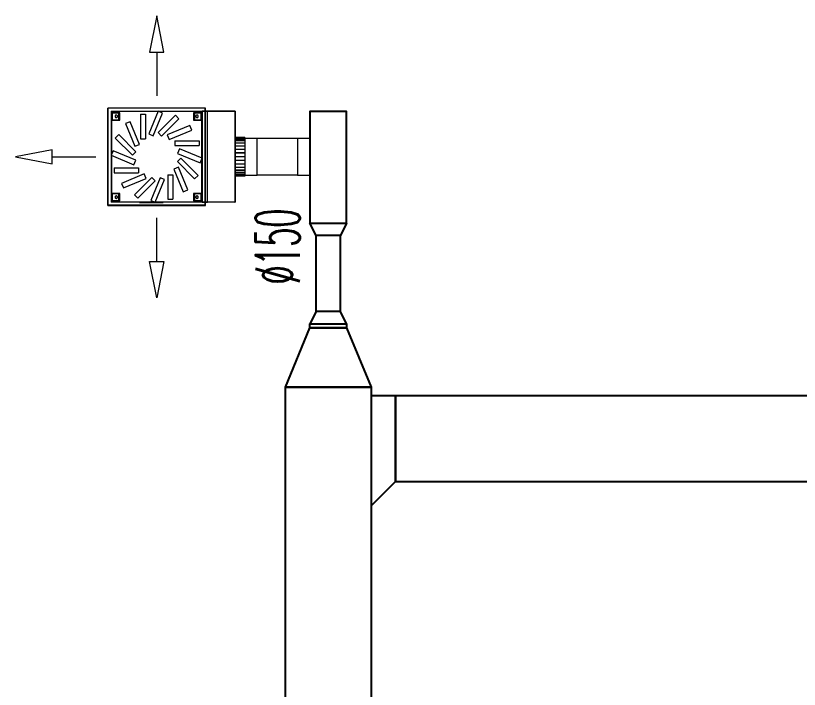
# Model space of a CAD drawing. Header units: inches. Extents: x -172 to 5713, y -54 to 3470.
# Drawn here: x 4614.4 to 4934.5, y 2472.6 to 2747.7 of the extents above; entities that cross this region are included whole.
import ezdxf
from ezdxf.enums import TextEntityAlignment as Align

# ---------------------------------------------------------------- set-up
doc = ezdxf.new("R2010")
doc.units = ezdxf.units.IN
doc.header["$MEASUREMENT"] = 0
doc.layers.add('MTY-UFLEME-KANALI', color=20, linetype='Continuous')
for name, color, linetype, lineweight in [('MTY-UFLEME-KANALI-Flex', 21, 'ZIGZAG', 0), ('STM-U-MENFEZ', 2, 'Continuous', 0), ('VDI3805_Objects', 7, 'Continuous', 0)]:
    doc.layers.add(name, color=color, linetype=linetype, lineweight=lineweight)
doc.styles.add('CAP', font='simplxtw.shx', dxfattribs={"width": 0.65})
doc.linetypes.add('ZIGZAG', pattern='A,0.0001,-0.2,[131,ltypeshp.shx,S=0.2,R=0,X=-0.2,Y=0],-0.4,[131,ltypeshp.shx,S=0.2,R=180.00002,X=0.2,Y=0],-0.2', length=0.8001)

# ---------------------------------------------------------------- blocks, each defined once
blk = doc.blocks.new('HF 400x400')
at = {"layer": 'STM-U-MENFEZ'}
for points in [[(0.199, 0.6261), (0.2279, 0.6261), (0.199, 0.7751), (0.1701, 0.6261), (0.199, 0.6261), (0.199, 0.448)], [(-0.2281, 0.199), (-0.2281, 0.1701), (-0.3771, 0.199), (-0.2281, 0.2279), (-0.2281, 0.199), (-0.05, 0.199)], [(0.199, -0.2281), (0.2279, -0.2281), (0.199, -0.3771), (0.1701, -0.2281), (0.199, -0.2281), (0.199, -0.05)]]:
    blk.add_lwpolyline(points, dxfattribs=at)
at = {"layer": 'VDI3805_Objects', "color": 7}
for p, q in [((0, 0.398), (0, 0)), ((0, 0.398), (0.398, 0.398)), ((0.1294, 0.3845), (0.1294, 0.3855)), ((0.1294, 0.3855), (0.225, 0.3855)), ((0.225, 0.3845), (0.1294, 0.3845)), ((0.1746, 0.377), (0.1931, 0.3847)), ((0.1931, 0.3847), (0.2314, 0.2923)), ((0.225, 0.3845), (0.225, 0.3855)), ((0.398, 0.398), (0.398, 0)), ((0.1084, 0.3542), (0.1225, 0.3683)), ((0.1791, 0.2835), (0.1084, 0.3542)), ((0.1225, 0.3683), (0.1932, 0.2976)), ((0.2129, 0.2847), (0.1746, 0.377)), ((0.2446, 0.3728), (0.2646, 0.3728)), ((0.2446, 0.2728), (0.2446, 0.3728)), ((0.2646, 0.2728), (0.2646, 0.3728)), ((0.0559, 0.3077), (0.0635, 0.3261)), ((0.0635, 0.3261), (0.1559, 0.2879)), ((0.2694, 0.2497), (0.3077, 0.3421)), ((0.3261, 0.3345), (0.2879, 0.2421)), ((0.3077, 0.3421), (0.3261, 0.3345)), ((0.1483, 0.2694), (0.0559, 0.3077)), ((0.1932, 0.2976), (0.1791, 0.2835)), ((0.2314, 0.2923), (0.2129, 0.2847)), ((0.2835, 0.2189), (0.3542, 0.2896)), ((0.3542, 0.2896), (0.3683, 0.2755)), ((0.0252, 0.2446), (0.0252, 0.2646)), ((0.0252, 0.2646), (0.1252, 0.2646)), ((0.1252, 0.2446), (0.1252, 0.2646)), ((0.1559, 0.2879), (0.1483, 0.2694)), ((0.2446, 0.2728), (0.2646, 0.2728)), ((0.3683, 0.2755), (0.2976, 0.2048)), ((0.0133, 0.1931), (0.1057, 0.2314)), ((0.0252, 0.2446), (0.1252, 0.2446)), ((0.1057, 0.2314), (0.1133, 0.2129)), ((0.2879, 0.2421), (0.2694, 0.2497)), ((0.021, 0.1746), (0.0133, 0.1931)), ((0.1133, 0.2129), (0.021, 0.1746)), ((0.0297, 0.1225), (0.1004, 0.1932)), ((0.1004, 0.1932), (0.1145, 0.1791)), ((0.2976, 0.2048), (0.2835, 0.2189)), ((0.2847, 0.1851), (0.377, 0.2234)), ((0.3847, 0.2049), (0.2923, 0.1666)), ((0.377, 0.2234), (0.3847, 0.2049)), ((0.1145, 0.1791), (0.0438, 0.1084)), ((0.2923, 0.1666), (0.2847, 0.1851)), ((0.0719, 0.0635), (0.1101, 0.1559)), ((0.1286, 0.1483), (0.0903, 0.0559)), ((0.1101, 0.1559), (0.1286, 0.1483)), ((0.2421, 0.1101), (0.2497, 0.1286)), ((0.2497, 0.1286), (0.3421, 0.0903)), ((0.2728, 0.1534), (0.3728, 0.1534)), ((0.2728, 0.1334), (0.2728, 0.1534)), ((0.2728, 0.1334), (0.3728, 0.1334)), ((0.3728, 0.1334), (0.3728, 0.1534)), ((0.0438, 0.1084), (0.0297, 0.1225)), ((0.1334, 0.0252), (0.1334, 0.1252)), ((0.1334, 0.1252), (0.1534, 0.1252)), ((0.1534, 0.0252), (0.1534, 0.1252)), ((0.1666, 0.1057), (0.1851, 0.1133)), ((0.2049, 0.0133), (0.1666, 0.1057)), ((0.1851, 0.1133), (0.2234, 0.021)), ((0.2048, 0.1004), (0.2189, 0.1145)), ((0.2755, 0.0297), (0.2048, 0.1004)), ((0.2189, 0.1145), (0.2896, 0.0438)), ((0.3345, 0.0719), (0.2421, 0.1101)), ((0.3421, 0.0903), (0.3345, 0.0719)), ((0.0903, 0.0559), (0.0719, 0.0635)), ((0.2896, 0.0438), (0.2755, 0.0297)), ((0.1334, 0.0252), (0.1534, 0.0252)), ((0.2234, 0.021), (0.2049, 0.0133)), ((0.398, 0), (0, 0))]:
    blk.add_line(p, q, dxfattribs=at)
at = {"layer": 'VDI3805_Objects', "color": 0}
for p, q in [((0.397, 0.397), (0.001, 0.397)), ((0.001, 0.397), (0.001, 0.001)), ((0.397, 0.397), (0.397, 0.001)), ((0.397, 0.001), (0.001, 0.001))]:
    blk.add_line(p, q, dxfattribs=at)
at = {"layer": 'VDI3805_Objects', "color": 253}
for p, q in [((0.0135, 0.0135), (0.0135, 0.3845)), ((0.3845, 0.3845), (0.0135, 0.3845)), ((0.3845, 0.0135), (0.3845, 0.3845)), ((0.3845, 0.3845), (0.4073, 0.3845)), ((0.5195, 0.3845), (0.3845, 0.3845)), ((0.4073, 0.3845), (0.4073, 0.0135)), ((0.5195, 0.3845), (0.4073, 0.3845)), ((0.5185, 0.0135), (0.5185, 0.3845)), ((0.5185, 0.3845), (0.5195, 0.3845)), ((0.5195, 0.0135), (0.5195, 0.3845)), ((0.5195, 0.0135), (0.5195, 0.3845)), ((0.0145, 0.0145), (0.0145, 0.3835)), ((0.0145, 0.3835), (0.3835, 0.3835)), ((0.045, 0.379), (0.019, 0.379)), ((0.019, 0.379), (0.019, 0.349)), ((0.019, 0.379), (0.049, 0.379)), ((0.029, 0.364), (0.0291, 0.365)), ((0.0291, 0.363), (0.029, 0.364)), ((0.0291, 0.365), (0.0294, 0.3659)), ((0.0294, 0.3621), (0.0291, 0.363)), ((0.0294, 0.3659), (0.0298, 0.3668)), ((0.0298, 0.3612), (0.0294, 0.3621)), ((0.0298, 0.3668), (0.0305, 0.3675)), ((0.0305, 0.3605), (0.0298, 0.3612)), ((0.0305, 0.3675), (0.0312, 0.3682)), ((0.0312, 0.3598), (0.0305, 0.3605)), ((0.0312, 0.3682), (0.0321, 0.3686)), ((0.0321, 0.3594), (0.0312, 0.3598)), ((0.0321, 0.3686), (0.033, 0.3689)), ((0.033, 0.3591), (0.0321, 0.3594)), ((0.033, 0.3689), (0.034, 0.369)), ((0.034, 0.359), (0.033, 0.3591)), ((0.034, 0.369), (0.035, 0.3689)), ((0.035, 0.3591), (0.034, 0.359)), ((0.035, 0.3689), (0.0359, 0.3686)), ((0.0359, 0.3594), (0.035, 0.3591)), ((0.0359, 0.3686), (0.0368, 0.3682)), ((0.0368, 0.3598), (0.0359, 0.3594)), ((0.0368, 0.3682), (0.0375, 0.3675)), ((0.0375, 0.3605), (0.0368, 0.3598)), ((0.0375, 0.3675), (0.0382, 0.3668)), ((0.0382, 0.3612), (0.0375, 0.3605)), ((0.0382, 0.3668), (0.0386, 0.3659)), ((0.0386, 0.3621), (0.0382, 0.3612)), ((0.0386, 0.3659), (0.0389, 0.365)), ((0.0389, 0.363), (0.0386, 0.3621)), ((0.0389, 0.365), (0.039, 0.364)), ((0.039, 0.364), (0.0389, 0.363)), ((0.045, 0.379), (0.045, 0.349)), ((0.049, 0.379), (0.049, 0.349)), ((0.349, 0.349), (0.349, 0.379)), ((0.349, 0.379), (0.379, 0.379)), ((0.379, 0.379), (0.353, 0.379)), ((0.353, 0.349), (0.353, 0.379)), ((0.359, 0.364), (0.3591, 0.365)), ((0.3591, 0.363), (0.359, 0.364)), ((0.3591, 0.365), (0.3594, 0.3659)), ((0.3594, 0.3621), (0.3591, 0.363)), ((0.3594, 0.3659), (0.3598, 0.3668)), ((0.3598, 0.3612), (0.3594, 0.3621)), ((0.3598, 0.3668), (0.3605, 0.3675)), ((0.3605, 0.3605), (0.3598, 0.3612)), ((0.3605, 0.3675), (0.3612, 0.3682)), ((0.3612, 0.3598), (0.3605, 0.3605)), ((0.3612, 0.3682), (0.3621, 0.3686)), ((0.3621, 0.3594), (0.3612, 0.3598)), ((0.3621, 0.3686), (0.363, 0.3689)), ((0.363, 0.3591), (0.3621, 0.3594)), ((0.363, 0.3689), (0.364, 0.369)), ((0.364, 0.359), (0.363, 0.3591)), ((0.364, 0.369), (0.365, 0.3689)), ((0.365, 0.3591), (0.364, 0.359)), ((0.365, 0.3689), (0.3659, 0.3686)), ((0.3659, 0.3594), (0.365, 0.3591)), ((0.3659, 0.3686), (0.3668, 0.3682)), ((0.3668, 0.3598), (0.3659, 0.3594)), ((0.3668, 0.3682), (0.3675, 0.3675)), ((0.3675, 0.3605), (0.3668, 0.3598)), ((0.3675, 0.3675), (0.3682, 0.3668)), ((0.3682, 0.3612), (0.3675, 0.3605)), ((0.3682, 0.3668), (0.3686, 0.3659)), ((0.3686, 0.3621), (0.3682, 0.3612)), ((0.3686, 0.3659), (0.3689, 0.365)), ((0.3689, 0.363), (0.3686, 0.3621)), ((0.3689, 0.365), (0.369, 0.364)), ((0.369, 0.364), (0.3689, 0.363)), ((0.379, 0.349), (0.379, 0.379)), ((0.3835, 0.3835), (0.3835, 0.0145)), ((0.019, 0.349), (0.045, 0.349)), ((0.049, 0.349), (0.019, 0.349)), ((0.379, 0.349), (0.349, 0.349)), ((0.353, 0.349), (0.379, 0.349)), ((0.5195, 0.2765), (0.5195, 0.278)), ((0.5595, 0.278), (0.5195, 0.278)), ((0.5595, 0.277), (0.5195, 0.277)), ((0.5195, 0.277), (0.5195, 0.2755)), ((0.5195, 0.272), (0.5195, 0.2765)), ((0.5595, 0.2765), (0.5195, 0.2765)), ((0.5595, 0.2755), (0.5195, 0.2755)), ((0.5195, 0.2755), (0.5195, 0.2711)), ((0.5195, 0.2647), (0.5195, 0.272)), ((0.5595, 0.272), (0.5195, 0.272)), ((0.5595, 0.2711), (0.5195, 0.2711)), ((0.5195, 0.2711), (0.5195, 0.2639)), ((0.5195, 0.2549), (0.5195, 0.2647)), ((0.5595, 0.2647), (0.5195, 0.2647)), ((0.5595, 0.2639), (0.5195, 0.2639)), ((0.5195, 0.2639), (0.5195, 0.2542)), ((0.5595, 0.2765), (0.5595, 0.278)), ((0.5595, 0.2755), (0.5595, 0.277)), ((0.5595, 0.272), (0.5595, 0.2765)), ((0.5595, 0.2711), (0.5595, 0.2755)), ((0.5595, 0.2647), (0.5595, 0.272)), ((0.5595, 0.2639), (0.5595, 0.2711)), ((0.5595, 0.2549), (0.5595, 0.2647)), ((0.5595, 0.2542), (0.5595, 0.2639)), ((0.5195, 0.2429), (0.5195, 0.2549)), ((0.5595, 0.2549), (0.5195, 0.2549)), ((0.5595, 0.2542), (0.5195, 0.2542)), ((0.5195, 0.2542), (0.5195, 0.2423)), ((0.5195, 0.2292), (0.5195, 0.2429)), ((0.5595, 0.2429), (0.5195, 0.2429)), ((0.5595, 0.2423), (0.5195, 0.2423)), ((0.5195, 0.2423), (0.5195, 0.2288)), ((0.5195, 0.2144), (0.5195, 0.2292)), ((0.5595, 0.2292), (0.5195, 0.2292)), ((0.5595, 0.2288), (0.5195, 0.2288)), ((0.5195, 0.2288), (0.5195, 0.2142)), ((0.5595, 0.2429), (0.5595, 0.2549)), ((0.5595, 0.2423), (0.5595, 0.2542)), ((0.5595, 0.2292), (0.5595, 0.2429)), ((0.5595, 0.2288), (0.5595, 0.2423)), ((0.5595, 0.2144), (0.5595, 0.2292)), ((0.5595, 0.2142), (0.5595, 0.2288)), ((0.5195, 0.199), (0.5195, 0.2144)), ((0.5595, 0.2144), (0.5195, 0.2144)), ((0.5595, 0.2142), (0.5195, 0.2142)), ((0.5195, 0.2142), (0.5195, 0.199)), ((0.5195, 0.1836), (0.5195, 0.199)), ((0.5595, 0.199), (0.5195, 0.199)), ((0.5195, 0.199), (0.5195, 0.1838)), ((0.5595, 0.199), (0.5595, 0.2144)), ((0.5595, 0.199), (0.5595, 0.2142)), ((0.5595, 0.1836), (0.5595, 0.199)), ((0.5595, 0.1838), (0.5595, 0.199)), ((0.5595, 0.1838), (0.5195, 0.1838)), ((0.5195, 0.1838), (0.5195, 0.1692)), ((0.5195, 0.1688), (0.5195, 0.1836)), ((0.5595, 0.1836), (0.5195, 0.1836)), ((0.5595, 0.1692), (0.5195, 0.1692)), ((0.5195, 0.1692), (0.5195, 0.1557)), ((0.5195, 0.1551), (0.5195, 0.1688)), ((0.5595, 0.1688), (0.5195, 0.1688)), ((0.5595, 0.1692), (0.5595, 0.1838)), ((0.5595, 0.1688), (0.5595, 0.1836)), ((0.5595, 0.1557), (0.5595, 0.1692)), ((0.5595, 0.1551), (0.5595, 0.1688)), ((0.5595, 0.1557), (0.5195, 0.1557)), ((0.5195, 0.1557), (0.5195, 0.1438)), ((0.5195, 0.1431), (0.5195, 0.1551)), ((0.5595, 0.1551), (0.5195, 0.1551)), ((0.5595, 0.1438), (0.5195, 0.1438)), ((0.5195, 0.1438), (0.5195, 0.1341)), ((0.5195, 0.1333), (0.5195, 0.1431)), ((0.5595, 0.1431), (0.5195, 0.1431)), ((0.5595, 0.1341), (0.5195, 0.1341)), ((0.5195, 0.1341), (0.5195, 0.1269)), ((0.5195, 0.126), (0.5195, 0.1333)), ((0.5595, 0.1333), (0.5195, 0.1333)), ((0.5595, 0.1438), (0.5595, 0.1557)), ((0.5595, 0.1431), (0.5595, 0.1551)), ((0.5595, 0.1341), (0.5595, 0.1438)), ((0.5595, 0.1333), (0.5595, 0.1431)), ((0.5595, 0.1269), (0.5595, 0.1341)), ((0.5595, 0.126), (0.5595, 0.1333)), ((0.5595, 0.1269), (0.5195, 0.1269)), ((0.5195, 0.1269), (0.5195, 0.1225)), ((0.5195, 0.1215), (0.5195, 0.126)), ((0.5595, 0.126), (0.5195, 0.126)), ((0.5595, 0.1225), (0.5195, 0.1225)), ((0.5195, 0.1225), (0.5195, 0.121)), ((0.5195, 0.1215), (0.5195, 0.12)), ((0.5595, 0.1215), (0.5195, 0.1215)), ((0.5595, 0.121), (0.5195, 0.121)), ((0.5595, 0.12), (0.5195, 0.12)), ((0.5595, 0.1225), (0.5595, 0.1269)), ((0.5595, 0.1215), (0.5595, 0.126)), ((0.5595, 0.121), (0.5595, 0.1225)), ((0.5595, 0.12), (0.5595, 0.1215)), ((0.045, 0.049), (0.019, 0.049)), ((0.019, 0.049), (0.019, 0.019)), ((0.019, 0.049), (0.049, 0.049)), ((0.029, 0.034), (0.0291, 0.035)), ((0.0291, 0.033), (0.029, 0.034)), ((0.0291, 0.035), (0.0294, 0.0359)), ((0.0294, 0.0321), (0.0291, 0.033)), ((0.0294, 0.0359), (0.0298, 0.0368)), ((0.0298, 0.0312), (0.0294, 0.0321)), ((0.0298, 0.0368), (0.0305, 0.0375)), ((0.0305, 0.0375), (0.0312, 0.0382)), ((0.0312, 0.0382), (0.0321, 0.0386)), ((0.0321, 0.0386), (0.033, 0.0389)), ((0.033, 0.0389), (0.034, 0.039)), ((0.034, 0.039), (0.035, 0.0389)), ((0.035, 0.0389), (0.0359, 0.0386)), ((0.0359, 0.0386), (0.0368, 0.0382)), ((0.0368, 0.0382), (0.0375, 0.0375)), ((0.0375, 0.0375), (0.0382, 0.0368)), ((0.0382, 0.0368), (0.0386, 0.0359)), ((0.0386, 0.0321), (0.0382, 0.0312)), ((0.0386, 0.0359), (0.0389, 0.035)), ((0.0389, 0.033), (0.0386, 0.0321)), ((0.0389, 0.035), (0.039, 0.034)), ((0.039, 0.034), (0.0389, 0.033)), ((0.045, 0.049), (0.045, 0.019)), ((0.049, 0.049), (0.049, 0.019)), ((0.349, 0.019), (0.349, 0.049)), ((0.349, 0.049), (0.379, 0.049)), ((0.379, 0.049), (0.353, 0.049)), ((0.353, 0.019), (0.353, 0.049)), ((0.359, 0.034), (0.3591, 0.035)), ((0.3591, 0.033), (0.359, 0.034)), ((0.3591, 0.035), (0.3594, 0.0359)), ((0.3594, 0.0321), (0.3591, 0.033)), ((0.3594, 0.0359), (0.3598, 0.0368)), ((0.3598, 0.0312), (0.3594, 0.0321)), ((0.3598, 0.0368), (0.3605, 0.0375)), ((0.3605, 0.0375), (0.3612, 0.0382)), ((0.3612, 0.0382), (0.3621, 0.0386)), ((0.3621, 0.0386), (0.363, 0.0389)), ((0.363, 0.0389), (0.364, 0.039)), ((0.364, 0.039), (0.365, 0.0389)), ((0.365, 0.0389), (0.3659, 0.0386)), ((0.3659, 0.0386), (0.3668, 0.0382)), ((0.3668, 0.0382), (0.3675, 0.0375)), ((0.3675, 0.0375), (0.3682, 0.0368)), ((0.3682, 0.0368), (0.3686, 0.0359)), ((0.3686, 0.0321), (0.3682, 0.0312)), ((0.3686, 0.0359), (0.3689, 0.035)), ((0.3689, 0.033), (0.3686, 0.0321)), ((0.3689, 0.035), (0.369, 0.034)), ((0.369, 0.034), (0.3689, 0.033)), ((0.379, 0.019), (0.379, 0.049)), ((0.0135, 0.0135), (0.3845, 0.0135)), ((0.3835, 0.0145), (0.0145, 0.0145)), ((0.019, 0.019), (0.045, 0.019)), ((0.049, 0.019), (0.019, 0.019)), ((0.0305, 0.0305), (0.0298, 0.0312)), ((0.0312, 0.0298), (0.0305, 0.0305)), ((0.0321, 0.0294), (0.0312, 0.0298)), ((0.033, 0.0291), (0.0321, 0.0294)), ((0.034, 0.029), (0.033, 0.0291)), ((0.035, 0.0291), (0.034, 0.029)), ((0.0359, 0.0294), (0.035, 0.0291)), ((0.0368, 0.0298), (0.0359, 0.0294)), ((0.0375, 0.0305), (0.0368, 0.0298)), ((0.0382, 0.0312), (0.0375, 0.0305)), ((0.379, 0.019), (0.349, 0.019)), ((0.353, 0.019), (0.379, 0.019)), ((0.3605, 0.0305), (0.3598, 0.0312)), ((0.3612, 0.0298), (0.3605, 0.0305)), ((0.3621, 0.0294), (0.3612, 0.0298)), ((0.363, 0.0291), (0.3621, 0.0294)), ((0.364, 0.029), (0.363, 0.0291)), ((0.365, 0.0291), (0.364, 0.029)), ((0.3659, 0.0294), (0.365, 0.0291)), ((0.3668, 0.0298), (0.3659, 0.0294)), ((0.3675, 0.0305), (0.3668, 0.0298)), ((0.3682, 0.0312), (0.3675, 0.0305)), ((0.3845, 0.0135), (0.4073, 0.0135)), ((0.5195, 0.0135), (0.3845, 0.0135)), ((0.4073, 0.0135), (0.5195, 0.0135)), ((0.5195, 0.0135), (0.5185, 0.0135))]:
    blk.add_line(p, q, dxfattribs=at)
at = {"layer": 'VDI3805_Objects', "color": 38}
for p, q in [((0.1318, 0.3858), (0.1302, 0.3858)), ((0.1302, 0.3858), (0.1302, 0.3846)), ((0.1302, 0.3858), (0.1324, 0.3858)), ((0.1302, 0.3846), (0.1318, 0.3846)), ((0.1324, 0.3846), (0.1302, 0.3846)), ((0.1337, 0.3858), (0.1318, 0.3858)), ((0.1318, 0.3858), (0.1318, 0.3846)), ((0.1318, 0.3846), (0.1337, 0.3846)), ((0.1324, 0.3858), (0.1324, 0.3846)), ((0.134, 0.3858), (0.1337, 0.3858)), ((0.1337, 0.3858), (0.1337, 0.3846)), ((0.1337, 0.3846), (0.134, 0.3846)), ((0.134, 0.3858), (0.1352, 0.3858)), ((0.134, 0.3858), (0.134, 0.3846)), ((0.1352, 0.3846), (0.134, 0.3846)), ((0.1352, 0.3858), (0.1352, 0.3846)), ((0.1381, 0.3858), (0.1369, 0.3858)), ((0.1369, 0.3846), (0.1369, 0.3858)), ((0.1381, 0.3846), (0.1369, 0.3846)), ((0.1381, 0.3846), (0.1381, 0.3858)), ((0.1407, 0.3858), (0.1396, 0.3858)), ((0.1396, 0.3858), (0.1396, 0.3846)), ((0.1396, 0.3858), (0.1407, 0.3858)), ((0.1396, 0.3846), (0.1407, 0.3846)), ((0.1407, 0.3846), (0.1396, 0.3846)), ((0.1437, 0.3858), (0.1407, 0.3858)), ((0.1407, 0.3858), (0.1407, 0.3846)), ((0.1407, 0.3858), (0.1407, 0.3846)), ((0.1407, 0.3858), (0.1437, 0.3858)), ((0.1407, 0.3846), (0.1437, 0.3846)), ((0.1437, 0.3846), (0.1407, 0.3846)), ((0.1449, 0.3858), (0.1437, 0.3858)), ((0.1437, 0.3858), (0.1437, 0.3846)), ((0.1437, 0.3858), (0.1437, 0.3846)), ((0.1437, 0.3858), (0.1449, 0.3858)), ((0.1437, 0.3846), (0.1449, 0.3846)), ((0.1449, 0.3846), (0.1437, 0.3846)), ((0.1449, 0.3858), (0.1449, 0.3846)), ((0.1477, 0.3858), (0.1465, 0.3858)), ((0.1465, 0.3858), (0.1465, 0.3846)), ((0.1465, 0.3846), (0.1477, 0.3846)), ((0.1504, 0.3858), (0.1477, 0.3858)), ((0.1477, 0.3858), (0.1477, 0.3846)), ((0.1477, 0.3846), (0.1504, 0.3846)), ((0.1504, 0.3858), (0.1515, 0.3858)), ((0.1504, 0.3858), (0.1504, 0.3846)), ((0.1515, 0.3846), (0.1504, 0.3846)), ((0.1515, 0.3858), (0.1515, 0.3846)), ((0.1531, 0.3858), (0.1534, 0.3858)), ((0.1534, 0.3858), (0.1531, 0.3858)), ((0.1531, 0.3858), (0.1531, 0.3846)), ((0.1531, 0.3858), (0.1531, 0.3858)), ((0.1531, 0.3858), (0.1531, 0.3846)), ((0.1531, 0.3858), (0.1536, 0.3858)), ((0.1536, 0.3858), (0.1531, 0.3858)), ((0.1531, 0.3858), (0.1531, 0.3846)), ((0.1531, 0.3858), (0.1531, 0.3858)), ((0.1534, 0.3846), (0.1531, 0.3846)), ((0.1531, 0.3846), (0.1534, 0.3846)), ((0.1531, 0.3846), (0.1531, 0.3846)), ((0.1536, 0.3846), (0.1531, 0.3846)), ((0.1531, 0.3846), (0.1536, 0.3846)), ((0.1531, 0.3846), (0.1531, 0.3846)), ((0.1534, 0.3858), (0.1534, 0.3846)), ((0.1534, 0.3858), (0.1537, 0.3858)), ((0.1537, 0.3858), (0.1534, 0.3858)), ((0.1534, 0.3858), (0.1534, 0.3846)), ((0.1537, 0.3846), (0.1534, 0.3846)), ((0.1534, 0.3846), (0.1537, 0.3846)), ((0.1536, 0.3858), (0.1536, 0.3846)), ((0.1536, 0.3858), (0.1542, 0.3858)), ((0.1542, 0.3858), (0.1536, 0.3858)), ((0.1536, 0.3858), (0.1536, 0.3846)), ((0.1542, 0.3846), (0.1536, 0.3846)), ((0.1536, 0.3846), (0.1542, 0.3846)), ((0.1537, 0.3858), (0.1537, 0.3846)), ((0.1537, 0.3858), (0.154, 0.3858)), ((0.154, 0.3858), (0.1537, 0.3858)), ((0.1537, 0.3858), (0.1537, 0.3846)), ((0.154, 0.3846), (0.1537, 0.3846)), ((0.1537, 0.3846), (0.154, 0.3846)), ((0.154, 0.3858), (0.154, 0.3846)), ((0.154, 0.3858), (0.1543, 0.3858)), ((0.1544, 0.3858), (0.154, 0.3858)), ((0.154, 0.3858), (0.154, 0.3846)), ((0.1543, 0.3846), (0.154, 0.3846)), ((0.154, 0.3846), (0.1544, 0.3846)), ((0.1542, 0.3858), (0.1542, 0.3846)), ((0.1542, 0.3858), (0.1549, 0.3858)), ((0.1549, 0.3858), (0.1542, 0.3858)), ((0.1542, 0.3858), (0.1542, 0.3846)), ((0.1549, 0.3846), (0.1542, 0.3846)), ((0.1542, 0.3846), (0.1549, 0.3846)), ((0.1543, 0.3858), (0.1543, 0.3846)), ((0.1543, 0.3858), (0.1547, 0.3858)), ((0.1547, 0.3846), (0.1543, 0.3846)), ((0.1547, 0.3858), (0.1544, 0.3858)), ((0.1544, 0.3858), (0.1544, 0.3846)), ((0.1544, 0.3846), (0.1547, 0.3846)), ((0.1547, 0.3858), (0.1547, 0.3846)), ((0.1547, 0.3858), (0.1551, 0.3858)), ((0.1551, 0.3858), (0.1547, 0.3858)), ((0.1547, 0.3858), (0.1547, 0.3846)), ((0.1551, 0.3846), (0.1547, 0.3846)), ((0.1547, 0.3846), (0.1551, 0.3846)), ((0.1549, 0.3858), (0.1549, 0.3846)), ((0.1549, 0.3858), (0.1555, 0.3858)), ((0.1555, 0.3858), (0.1549, 0.3858)), ((0.1549, 0.3858), (0.1549, 0.3846)), ((0.1555, 0.3846), (0.1549, 0.3846)), ((0.1549, 0.3846), (0.1555, 0.3846)), ((0.1551, 0.3858), (0.1551, 0.3846)), ((0.1551, 0.3858), (0.1554, 0.3858)), ((0.1554, 0.3858), (0.1551, 0.3858)), ((0.1551, 0.3858), (0.1551, 0.3846)), ((0.1554, 0.3846), (0.1551, 0.3846)), ((0.1551, 0.3846), (0.1554, 0.3846)), ((0.1554, 0.3858), (0.1554, 0.3846)), ((0.1554, 0.3858), (0.1558, 0.3858)), ((0.1558, 0.3858), (0.1554, 0.3858)), ((0.1554, 0.3858), (0.1554, 0.3846)), ((0.1558, 0.3846), (0.1554, 0.3846)), ((0.1554, 0.3846), (0.1558, 0.3846)), ((0.1555, 0.3858), (0.1555, 0.3846)), ((0.1555, 0.3858), (0.1561, 0.3858)), ((0.1561, 0.3858), (0.1555, 0.3858)), ((0.1555, 0.3858), (0.1555, 0.3846)), ((0.1561, 0.3846), (0.1555, 0.3846)), ((0.1555, 0.3846), (0.1561, 0.3846)), ((0.1558, 0.3858), (0.1558, 0.3846)), ((0.1558, 0.3858), (0.1561, 0.3858)), ((0.1561, 0.3858), (0.1558, 0.3858)), ((0.1558, 0.3858), (0.1558, 0.3846)), ((0.1561, 0.3846), (0.1558, 0.3846)), ((0.1558, 0.3846), (0.1561, 0.3846)), ((0.1561, 0.3858), (0.1561, 0.3846)), ((0.1561, 0.3858), (0.1563, 0.3858)), ((0.1563, 0.3858), (0.1561, 0.3858)), ((0.1561, 0.3858), (0.1561, 0.3846)), ((0.1561, 0.3858), (0.1561, 0.3846)), ((0.1561, 0.3858), (0.1566, 0.3858)), ((0.1566, 0.3858), (0.1561, 0.3858)), ((0.1561, 0.3858), (0.1561, 0.3846)), ((0.1563, 0.3846), (0.1561, 0.3846)), ((0.1561, 0.3846), (0.1563, 0.3846)), ((0.1566, 0.3846), (0.1561, 0.3846)), ((0.1561, 0.3846), (0.1566, 0.3846)), ((0.1563, 0.3858), (0.1563, 0.3846)), ((0.1563, 0.3858), (0.1565, 0.3858)), ((0.1565, 0.3858), (0.1563, 0.3858)), ((0.1563, 0.3858), (0.1563, 0.3846)), ((0.1565, 0.3846), (0.1563, 0.3846)), ((0.1563, 0.3846), (0.1565, 0.3846)), ((0.1565, 0.3858), (0.1565, 0.3846)), ((0.1565, 0.3858), (0.1566, 0.3858)), ((0.1566, 0.3858), (0.1565, 0.3858)), ((0.1565, 0.3858), (0.1565, 0.3846)), ((0.1566, 0.3846), (0.1565, 0.3846)), ((0.1565, 0.3846), (0.1566, 0.3846)), ((0.1566, 0.3858), (0.1566, 0.3846)), ((0.1566, 0.3858), (0.1566, 0.3858)), ((0.1566, 0.3858), (0.1566, 0.3846)), ((0.1566, 0.3858), (0.1566, 0.3858)), ((0.1566, 0.3858), (0.1566, 0.3846)), ((0.1566, 0.3858), (0.1566, 0.3846)), ((0.1566, 0.3858), (0.1571, 0.3858)), ((0.1571, 0.3858), (0.1566, 0.3858)), ((0.1566, 0.3858), (0.1566, 0.3846)), ((0.1566, 0.3846), (0.1566, 0.3846)), ((0.1566, 0.3846), (0.1566, 0.3846)), ((0.1571, 0.3846), (0.1566, 0.3846)), ((0.1566, 0.3846), (0.1571, 0.3846)), ((0.1571, 0.3858), (0.1571, 0.3846)), ((0.1571, 0.3858), (0.1575, 0.3858)), ((0.1575, 0.3858), (0.1571, 0.3858)), ((0.1571, 0.3858), (0.1571, 0.3846)), ((0.1575, 0.3846), (0.1571, 0.3846)), ((0.1571, 0.3846), (0.1575, 0.3846)), ((0.1575, 0.3858), (0.1575, 0.3846)), ((0.1575, 0.3858), (0.1578, 0.3858)), ((0.1578, 0.3846), (0.1575, 0.3846)), ((0.1578, 0.3858), (0.1578, 0.3846)), ((0.1578, 0.3858), (0.1579, 0.3858)), ((0.1579, 0.3846), (0.1578, 0.3846)), ((0.1579, 0.3858), (0.1579, 0.3846)), ((0.1579, 0.3858), (0.158, 0.3858)), ((0.158, 0.3846), (0.1579, 0.3846)), ((0.158, 0.3858), (0.158, 0.3846)), ((0.1596, 0.3858), (0.1634, 0.3858)), ((0.1596, 0.3858), (0.1596, 0.3846)), ((0.1596, 0.3858), (0.1623, 0.3858)), ((0.1634, 0.3846), (0.1596, 0.3846)), ((0.1623, 0.3846), (0.1596, 0.3846)), ((0.1623, 0.3858), (0.1623, 0.3846)), ((0.1634, 0.3858), (0.1634, 0.3846)), ((0.1701, 0.3858), (0.1649, 0.3858)), ((0.1649, 0.3858), (0.1649, 0.3846)), ((0.1649, 0.3858), (0.1669, 0.3858)), ((0.1649, 0.3846), (0.1701, 0.3846)), ((0.1669, 0.3846), (0.1649, 0.3846)), ((0.1669, 0.3858), (0.1669, 0.3846)), ((0.1669, 0.3858), (0.1681, 0.3858)), ((0.1681, 0.3846), (0.1669, 0.3846)), ((0.1681, 0.3858), (0.1681, 0.3846)), ((0.1681, 0.3858), (0.1701, 0.3858)), ((0.1701, 0.3846), (0.1681, 0.3846)), ((0.1701, 0.3858), (0.1701, 0.3846)), ((0.1711, 0.3858), (0.1709, 0.3858)), ((0.1709, 0.3858), (0.1709, 0.3846)), ((0.1709, 0.3858), (0.1709, 0.3858)), ((0.1709, 0.3858), (0.1709, 0.3846)), ((0.1709, 0.3846), (0.1711, 0.3846)), ((0.1709, 0.3846), (0.1709, 0.3846)), ((0.1713, 0.3858), (0.1711, 0.3858)), ((0.1711, 0.3858), (0.1711, 0.3846)), ((0.1711, 0.3846), (0.1713, 0.3846)), ((0.1712, 0.3846), (0.1712, 0.3858)), ((0.1712, 0.3858), (0.1713, 0.3858)), ((0.1713, 0.3846), (0.1712, 0.3846)), ((0.1716, 0.3858), (0.1713, 0.3858)), ((0.1713, 0.3858), (0.1713, 0.3846)), ((0.1714, 0.3858), (0.1713, 0.3858)), ((0.1713, 0.3846), (0.1713, 0.3858)), ((0.1713, 0.3846), (0.1716, 0.3846)), ((0.1713, 0.3846), (0.1714, 0.3846)), ((0.1714, 0.3846), (0.1714, 0.3858)), ((0.1716, 0.3858), (0.1714, 0.3858)), ((0.1714, 0.3846), (0.1716, 0.3846)), ((0.1719, 0.3858), (0.1716, 0.3858)), ((0.1716, 0.3858), (0.1716, 0.3846)), ((0.1716, 0.3846), (0.1716, 0.3858)), ((0.1718, 0.3858), (0.1716, 0.3858)), ((0.1716, 0.3846), (0.1719, 0.3846)), ((0.1716, 0.3846), (0.1718, 0.3846)), ((0.1718, 0.3846), (0.1718, 0.3858)), ((0.1721, 0.3858), (0.1718, 0.3858)), ((0.1718, 0.3846), (0.1721, 0.3846)), ((0.1723, 0.3858), (0.1719, 0.3858)), ((0.1719, 0.3858), (0.1719, 0.3846)), ((0.1719, 0.3846), (0.1723, 0.3846)), ((0.1721, 0.3846), (0.1721, 0.3858)), ((0.1724, 0.3858), (0.1721, 0.3858)), ((0.1722, 0.3858), (0.1721, 0.3858)), ((0.1721, 0.3858), (0.1721, 0.3846)), ((0.1721, 0.3858), (0.1721, 0.3858)), ((0.1721, 0.3858), (0.1721, 0.3846)), ((0.1721, 0.3858), (0.1721, 0.3858)), ((0.1721, 0.3858), (0.1721, 0.3846)), ((0.1721, 0.3858), (0.1721, 0.3858)), ((0.1721, 0.3858), (0.1721, 0.3846)), ((0.1721, 0.3858), (0.1721, 0.3858)), ((0.1721, 0.3858), (0.1721, 0.3846)), ((0.1721, 0.3858), (0.1722, 0.3858)), ((0.1727, 0.3858), (0.1721, 0.3858)), ((0.1721, 0.3858), (0.1721, 0.3846)), ((0.1721, 0.3858), (0.1725, 0.3858)), ((0.1721, 0.3846), (0.1724, 0.3846)), ((0.1721, 0.3846), (0.1722, 0.3846)), ((0.1721, 0.3846), (0.1721, 0.3846)), ((0.1721, 0.3846), (0.1721, 0.3846)), ((0.1721, 0.3846), (0.1721, 0.3846)), ((0.1721, 0.3846), (0.1721, 0.3846)), ((0.1722, 0.3846), (0.1721, 0.3846)), ((0.1721, 0.3846), (0.1727, 0.3846)), ((0.1725, 0.3846), (0.1721, 0.3846)), ((0.1721, 0.3846), (0.1721, 0.3846)), ((0.1723, 0.3858), (0.1722, 0.3858)), ((0.1722, 0.3858), (0.1722, 0.3846)), ((0.1722, 0.3858), (0.1722, 0.3846)), ((0.1722, 0.3858), (0.1723, 0.3858)), ((0.1722, 0.3846), (0.1723, 0.3846)), ((0.1723, 0.3846), (0.1722, 0.3846)), ((0.1727, 0.3858), (0.1723, 0.3858)), ((0.1723, 0.3858), (0.1723, 0.3846)), ((0.1724, 0.3858), (0.1723, 0.3858)), ((0.1723, 0.3858), (0.1723, 0.3846)), ((0.1723, 0.3858), (0.1723, 0.3846)), ((0.1723, 0.3858), (0.1724, 0.3858)), ((0.1723, 0.3846), (0.1727, 0.3846)), ((0.1723, 0.3846), (0.1724, 0.3846)), ((0.1724, 0.3846), (0.1723, 0.3846)), ((0.1724, 0.3846), (0.1724, 0.3858)), ((0.1728, 0.3858), (0.1724, 0.3858)), ((0.1725, 0.3858), (0.1724, 0.3858)), ((0.1724, 0.3858), (0.1724, 0.3846)), ((0.1724, 0.3858), (0.1724, 0.3846)), ((0.1724, 0.3858), (0.1726, 0.3858)), ((0.1724, 0.3846), (0.1728, 0.3846)), ((0.1724, 0.3846), (0.1725, 0.3846)), ((0.1726, 0.3846), (0.1724, 0.3846)), ((0.1726, 0.3858), (0.1725, 0.3858)), ((0.1725, 0.3858), (0.1725, 0.3846)), ((0.1725, 0.3858), (0.1725, 0.3846)), ((0.1725, 0.3858), (0.1732, 0.3858)), ((0.1725, 0.3846), (0.1725, 0.3858)), ((0.1725, 0.3858), (0.1725, 0.3858)), ((0.1725, 0.3846), (0.1725, 0.3858)), ((0.1725, 0.3858), (0.1725, 0.3858)), ((0.1725, 0.3846), (0.1725, 0.3858)), ((0.1725, 0.3858), (0.1725, 0.3858)), ((0.1725, 0.3846), (0.1725, 0.3858)), ((0.1726, 0.3858), (0.1725, 0.3858)), ((0.1725, 0.3846), (0.1726, 0.3846)), ((0.1732, 0.3846), (0.1725, 0.3846)), ((0.1725, 0.3846), (0.1725, 0.3846)), ((0.1725, 0.3846), (0.1725, 0.3846)), ((0.1725, 0.3846), (0.1725, 0.3846)), ((0.1725, 0.3846), (0.1726, 0.3846)), ((0.1728, 0.3858), (0.1726, 0.3858)), ((0.1726, 0.3858), (0.1726, 0.3846)), ((0.1726, 0.3858), (0.1726, 0.3846)), ((0.1726, 0.3858), (0.1727, 0.3858)), ((0.1726, 0.3846), (0.1726, 0.3858)), ((0.1726, 0.3846), (0.1726, 0.3858)), ((0.1726, 0.3858), (0.1726, 0.3858)), ((0.1727, 0.3858), (0.1726, 0.3858)), ((0.1726, 0.3846), (0.1728, 0.3846)), ((0.1727, 0.3846), (0.1726, 0.3846)), ((0.1726, 0.3846), (0.1726, 0.3846)), ((0.1726, 0.3846), (0.1727, 0.3846)), ((0.1732, 0.3858), (0.1727, 0.3858)), ((0.1727, 0.3858), (0.1727, 0.3846)), ((0.1727, 0.3858), (0.1727, 0.3846)), ((0.1727, 0.3846), (0.1727, 0.3858)), ((0.1727, 0.3846), (0.1727, 0.3858)), ((0.1727, 0.3858), (0.1727, 0.3858)), ((0.1728, 0.3858), (0.1727, 0.3858)), ((0.1727, 0.3846), (0.1732, 0.3846)), ((0.1727, 0.3846), (0.1727, 0.3846)), ((0.1727, 0.3846), (0.1728, 0.3846)), ((0.1728, 0.3846), (0.1728, 0.3858)), ((0.1732, 0.3858), (0.1728, 0.3858)), ((0.1741, 0.3858), (0.1728, 0.3858)), ((0.1728, 0.3858), (0.1728, 0.3846)), ((0.1737, 0.3858), (0.1728, 0.3858)), ((0.1728, 0.3846), (0.1732, 0.3846)), ((0.1728, 0.3846), (0.1741, 0.3846)), ((0.1728, 0.3846), (0.1737, 0.3846)), ((0.1736, 0.3858), (0.1732, 0.3858)), ((0.1732, 0.3858), (0.1732, 0.3846)), ((0.1736, 0.3858), (0.1732, 0.3858)), ((0.1732, 0.3858), (0.1732, 0.3846)), ((0.1732, 0.3858), (0.1737, 0.3858)), ((0.1732, 0.3846), (0.1736, 0.3846)), ((0.1732, 0.3846), (0.1736, 0.3846)), ((0.1737, 0.3846), (0.1732, 0.3846)), ((0.1741, 0.3858), (0.1736, 0.3858)), ((0.1736, 0.3846), (0.1736, 0.3858)), ((0.1739, 0.3858), (0.1736, 0.3858)), ((0.1736, 0.3858), (0.1736, 0.3846)), ((0.1741, 0.3846), (0.1736, 0.3846)), ((0.1736, 0.3846), (0.1739, 0.3846)), ((0.1737, 0.3858), (0.1737, 0.3846)), ((0.1737, 0.3858), (0.1741, 0.3858)), ((0.1741, 0.3846), (0.1737, 0.3846)), ((0.1739, 0.3846), (0.1739, 0.3858)), ((0.1743, 0.3858), (0.1739, 0.3858)), ((0.1739, 0.3846), (0.1743, 0.3846)), ((0.1745, 0.3858), (0.1741, 0.3858)), ((0.1741, 0.3858), (0.1741, 0.3846)), ((0.1741, 0.3858), (0.1741, 0.3846)), ((0.1745, 0.3846), (0.1741, 0.3846)), ((0.1743, 0.3846), (0.1743, 0.3858)), ((0.1746, 0.3858), (0.1743, 0.3858)), ((0.1743, 0.3846), (0.1746, 0.3846)), ((0.1748, 0.3858), (0.1745, 0.3858)), ((0.1745, 0.3858), (0.1745, 0.3846)), ((0.1748, 0.3846), (0.1745, 0.3846)), ((0.1746, 0.3846), (0.1746, 0.3858)), ((0.1748, 0.3858), (0.1746, 0.3858)), ((0.1746, 0.3846), (0.1748, 0.3846)), ((0.1748, 0.3858), (0.1751, 0.3858)), ((0.1748, 0.3846), (0.1748, 0.3858)), ((0.175, 0.3858), (0.1748, 0.3858)), ((0.1748, 0.3858), (0.1748, 0.3846)), ((0.1751, 0.3846), (0.1748, 0.3846)), ((0.1748, 0.3846), (0.175, 0.3846)), ((0.175, 0.3846), (0.175, 0.3858)), ((0.1751, 0.3858), (0.175, 0.3858)), ((0.175, 0.3846), (0.1751, 0.3846)), ((0.1751, 0.3858), (0.1751, 0.3846)), ((0.1753, 0.3858), (0.1751, 0.3858)), ((0.1751, 0.3846), (0.1751, 0.3858)), ((0.1751, 0.3846), (0.1751, 0.3858)), ((0.1751, 0.3858), (0.1751, 0.3858)), ((0.1753, 0.3846), (0.1751, 0.3846)), ((0.1751, 0.3846), (0.1751, 0.3846)), ((0.1754, 0.3858), (0.1753, 0.3858)), ((0.1753, 0.3858), (0.1753, 0.3846)), ((0.1754, 0.3846), (0.1753, 0.3846)), ((0.1755, 0.3858), (0.1754, 0.3858)), ((0.1754, 0.3858), (0.1754, 0.3846)), ((0.1755, 0.3846), (0.1754, 0.3846)), ((0.1755, 0.3858), (0.1755, 0.3846)), ((0.177, 0.3858), (0.1766, 0.3858)), ((0.1766, 0.3858), (0.1766, 0.3846)), ((0.1766, 0.3858), (0.1797, 0.3858)), ((0.1766, 0.3846), (0.177, 0.3846)), ((0.1797, 0.3846), (0.1766, 0.3846)), ((0.1801, 0.3858), (0.177, 0.3858)), ((0.177, 0.3858), (0.177, 0.3846)), ((0.177, 0.3846), (0.1801, 0.3846)), ((0.1802, 0.3858), (0.1771, 0.3858)), ((0.1771, 0.3858), (0.1771, 0.3846)), ((0.1771, 0.3858), (0.1855, 0.3858)), ((0.1771, 0.3846), (0.1802, 0.3846)), ((0.1855, 0.3846), (0.1771, 0.3846)), ((0.1778, 0.3858), (0.1775, 0.3858)), ((0.1775, 0.3858), (0.1775, 0.3846)), ((0.1775, 0.3858), (0.1806, 0.3858)), ((0.1775, 0.3846), (0.1778, 0.3846)), ((0.1806, 0.3846), (0.1775, 0.3846)), ((0.1809, 0.3858), (0.1778, 0.3858)), ((0.1778, 0.3858), (0.1778, 0.3846)), ((0.1778, 0.3846), (0.1809, 0.3846)), ((0.1787, 0.3858), (0.1783, 0.3858)), ((0.1783, 0.3858), (0.1783, 0.3846)), ((0.1783, 0.3858), (0.1814, 0.3858)), ((0.1783, 0.3846), (0.1787, 0.3846)), ((0.1814, 0.3846), (0.1783, 0.3846)), ((0.1818, 0.3858), (0.1787, 0.3858)), ((0.1787, 0.3858), (0.1787, 0.3846)), ((0.1787, 0.3846), (0.1818, 0.3846)), ((0.1795, 0.3858), (0.1792, 0.3858)), ((0.1792, 0.3858), (0.1792, 0.3846)), ((0.1792, 0.3858), (0.1823, 0.3858)), ((0.1792, 0.3846), (0.1795, 0.3846)), ((0.1823, 0.3846), (0.1792, 0.3846)), ((0.1819, 0.3858), (0.1795, 0.3858)), ((0.1795, 0.3858), (0.1795, 0.3846)), ((0.1795, 0.3846), (0.1819, 0.3846)), ((0.1797, 0.3858), (0.1797, 0.3846)), ((0.1797, 0.3858), (0.1801, 0.3858)), ((0.1801, 0.3846), (0.1797, 0.3846)), ((0.1804, 0.3858), (0.18, 0.3858)), ((0.18, 0.3858), (0.18, 0.3846)), ((0.18, 0.3858), (0.1814, 0.3858)), ((0.18, 0.3846), (0.1804, 0.3846)), ((0.1814, 0.3846), (0.18, 0.3846)), ((0.1801, 0.3858), (0.1801, 0.3846)), ((0.1886, 0.3858), (0.1802, 0.3858)), ((0.1802, 0.3858), (0.1802, 0.3846)), ((0.1802, 0.3846), (0.1886, 0.3846)), ((0.1811, 0.3858), (0.1804, 0.3858)), ((0.1804, 0.3858), (0.1804, 0.3846)), ((0.1804, 0.3846), (0.1811, 0.3846)), ((0.1806, 0.3858), (0.1806, 0.3846)), ((0.1806, 0.3858), (0.1809, 0.3858)), ((0.1809, 0.3846), (0.1806, 0.3846)), ((0.1809, 0.3858), (0.1809, 0.3846)), ((0.1814, 0.3858), (0.1811, 0.3858)), ((0.1811, 0.3858), (0.1811, 0.3846)), ((0.1811, 0.3846), (0.1814, 0.3846)), ((0.1814, 0.3858), (0.1814, 0.3846)), ((0.1814, 0.3858), (0.1818, 0.3858)), ((0.1814, 0.3858), (0.1814, 0.3846)), ((0.1818, 0.3846), (0.1814, 0.3846)), ((0.1818, 0.3858), (0.1818, 0.3846)), ((0.1823, 0.3858), (0.1819, 0.3858)), ((0.1819, 0.3858), (0.1819, 0.3846)), ((0.1819, 0.3846), (0.1823, 0.3846)), ((0.1823, 0.3858), (0.1823, 0.3846)), ((0.183, 0.3858), (0.1861, 0.3858)), ((0.1833, 0.3858), (0.183, 0.3858)), ((0.183, 0.3858), (0.183, 0.3846)), ((0.1861, 0.3846), (0.183, 0.3846)), ((0.183, 0.3846), (0.1833, 0.3846)), ((0.1856, 0.3858), (0.1833, 0.3858)), ((0.1833, 0.3858), (0.1833, 0.3846)), ((0.1833, 0.3858), (0.1836, 0.3858)), ((0.1864, 0.3858), (0.1833, 0.3858)), ((0.1833, 0.3858), (0.1833, 0.3846)), ((0.1833, 0.3846), (0.1856, 0.3846)), ((0.1836, 0.3846), (0.1833, 0.3846)), ((0.1833, 0.3846), (0.1864, 0.3846)), ((0.1836, 0.3858), (0.1852, 0.3858)), ((0.1836, 0.3858), (0.1836, 0.3846)), ((0.1852, 0.3846), (0.1836, 0.3846)), ((0.1838, 0.3858), (0.1869, 0.3858)), ((0.1842, 0.3858), (0.1838, 0.3858)), ((0.1838, 0.3858), (0.1838, 0.3846)), ((0.1869, 0.3846), (0.1838, 0.3846)), ((0.1838, 0.3846), (0.1842, 0.3846)), ((0.1847, 0.3858), (0.1841, 0.3858)), ((0.1841, 0.3858), (0.1841, 0.3846)), ((0.1841, 0.3858), (0.1844, 0.3858)), ((0.1841, 0.3846), (0.1847, 0.3846)), ((0.1844, 0.3846), (0.1841, 0.3846)), ((0.1873, 0.3858), (0.1842, 0.3858)), ((0.1842, 0.3858), (0.1842, 0.3846)), ((0.1842, 0.3846), (0.1873, 0.3846)), ((0.1844, 0.3858), (0.1844, 0.3846)), ((0.1844, 0.3858), (0.1847, 0.3858)), ((0.1847, 0.3846), (0.1844, 0.3846)), ((0.1847, 0.3858), (0.1847, 0.3846)), ((0.1847, 0.3858), (0.1878, 0.3858)), ((0.185, 0.3858), (0.1847, 0.3858)), ((0.1847, 0.3858), (0.1847, 0.3846)), ((0.1878, 0.3846), (0.1847, 0.3846)), ((0.1847, 0.3846), (0.185, 0.3846)), ((0.1881, 0.3858), (0.185, 0.3858)), ((0.185, 0.3858), (0.185, 0.3846)), ((0.185, 0.3846), (0.1881, 0.3846)), ((0.1852, 0.3858), (0.1852, 0.3846)), ((0.1852, 0.3858), (0.1856, 0.3858)), ((0.1856, 0.3846), (0.1852, 0.3846)), ((0.1855, 0.3858), (0.1886, 0.3858)), ((0.1855, 0.3858), (0.1855, 0.3846)), ((0.1886, 0.3846), (0.1855, 0.3846)), ((0.1856, 0.3858), (0.1856, 0.3846)), ((0.1861, 0.3858), (0.1861, 0.3846)), ((0.1861, 0.3858), (0.1864, 0.3858)), ((0.1864, 0.3846), (0.1861, 0.3846)), ((0.1864, 0.3858), (0.1864, 0.3846)), ((0.1869, 0.3858), (0.1869, 0.3846)), ((0.1869, 0.3858), (0.1873, 0.3858)), ((0.1873, 0.3846), (0.1869, 0.3846)), ((0.1873, 0.3858), (0.1873, 0.3846)), ((0.1878, 0.3858), (0.1878, 0.3846)), ((0.1878, 0.3858), (0.1881, 0.3858)), ((0.1881, 0.3846), (0.1878, 0.3846)), ((0.1881, 0.3858), (0.1881, 0.3846)), ((0.1886, 0.3858), (0.1886, 0.3846)), ((0.1891, 0.3858), (0.189, 0.3858)), ((0.189, 0.3858), (0.189, 0.3846)), ((0.1891, 0.3846), (0.189, 0.3846)), ((0.1895, 0.3858), (0.1891, 0.3858)), ((0.1891, 0.3858), (0.1891, 0.3846)), ((0.1891, 0.3846), (0.1895, 0.3846)), ((0.19, 0.3858), (0.1895, 0.3858)), ((0.1895, 0.3858), (0.1895, 0.3846)), ((0.1895, 0.3846), (0.19, 0.3846)), ((0.1908, 0.3858), (0.19, 0.3858)), ((0.19, 0.3858), (0.19, 0.3846)), ((0.19, 0.3846), (0.1908, 0.3846)), ((0.1908, 0.3858), (0.1917, 0.3858)), ((0.1908, 0.3858), (0.1908, 0.3846)), ((0.1917, 0.3846), (0.1908, 0.3846)), ((0.1917, 0.3858), (0.1917, 0.3846)), ((0.1917, 0.3858), (0.1927, 0.3858)), ((0.1917, 0.3846), (0.1917, 0.3858)), ((0.1917, 0.3858), (0.1918, 0.3858)), ((0.1927, 0.3846), (0.1917, 0.3846)), ((0.1918, 0.3846), (0.1917, 0.3846)), ((0.192, 0.3858), (0.1918, 0.3858)), ((0.1918, 0.3846), (0.1918, 0.3858)), ((0.1918, 0.3846), (0.192, 0.3846)), ((0.192, 0.3846), (0.192, 0.3858)), ((0.192, 0.3858), (0.1923, 0.3858)), ((0.1923, 0.3846), (0.192, 0.3846)), ((0.1923, 0.3846), (0.1923, 0.3858)), ((0.1923, 0.3858), (0.1927, 0.3858)), ((0.1927, 0.3846), (0.1923, 0.3846)), ((0.1927, 0.3858), (0.1927, 0.3846)), ((0.1927, 0.3858), (0.1938, 0.3858)), ((0.1927, 0.3846), (0.1927, 0.3858)), ((0.1927, 0.3858), (0.1932, 0.3858)), ((0.1938, 0.3846), (0.1927, 0.3846)), ((0.1932, 0.3846), (0.1927, 0.3846)), ((0.1932, 0.3846), (0.1932, 0.3858)), ((0.1932, 0.3858), (0.1937, 0.3858)), ((0.1937, 0.3846), (0.1932, 0.3846)), ((0.1937, 0.3846), (0.1937, 0.3858)), ((0.1937, 0.3858), (0.1944, 0.3858)), ((0.1944, 0.3846), (0.1937, 0.3846)), ((0.1938, 0.3858), (0.1938, 0.3846)), ((0.1938, 0.3858), (0.195, 0.3858)), ((0.195, 0.3846), (0.1938, 0.3846)), ((0.1944, 0.3846), (0.1944, 0.3858)), ((0.195, 0.3858), (0.1944, 0.3858)), ((0.1944, 0.3846), (0.195, 0.3846)), ((0.195, 0.3858), (0.195, 0.3846)), ((0.1956, 0.3858), (0.195, 0.3858)), ((0.1962, 0.3858), (0.195, 0.3858)), ((0.195, 0.3846), (0.1956, 0.3846)), ((0.195, 0.3846), (0.1962, 0.3846)), ((0.1956, 0.3846), (0.1956, 0.3858)), ((0.1963, 0.3858), (0.1956, 0.3858)), ((0.1956, 0.3846), (0.1963, 0.3846)), ((0.1973, 0.3858), (0.1962, 0.3858)), ((0.1962, 0.3858), (0.1962, 0.3846)), ((0.1962, 0.3846), (0.1973, 0.3846)), ((0.1963, 0.3846), (0.1963, 0.3858)), ((0.1968, 0.3858), (0.1963, 0.3858)), ((0.1963, 0.3846), (0.1968, 0.3846)), ((0.1968, 0.3846), (0.1968, 0.3858)), ((0.1973, 0.3858), (0.1968, 0.3858)), ((0.1968, 0.3846), (0.1973, 0.3846)), ((0.1973, 0.3846), (0.1973, 0.3858)), ((0.1977, 0.3858), (0.1973, 0.3858)), ((0.1983, 0.3858), (0.1973, 0.3858)), ((0.1973, 0.3858), (0.1973, 0.3846)), ((0.1973, 0.3846), (0.1977, 0.3846)), ((0.1973, 0.3846), (0.1983, 0.3846)), ((0.1977, 0.3846), (0.1977, 0.3858)), ((0.198, 0.3858), (0.1977, 0.3858)), ((0.1977, 0.3846), (0.198, 0.3846)), ((0.198, 0.3846), (0.198, 0.3858)), ((0.1982, 0.3858), (0.198, 0.3858)), ((0.198, 0.3846), (0.1982, 0.3846)), ((0.1982, 0.3846), (0.1982, 0.3858)), ((0.1983, 0.3858), (0.1982, 0.3858)), ((0.1982, 0.3846), (0.1983, 0.3846)), ((0.1983, 0.3846), (0.1983, 0.3858)), ((0.1992, 0.3858), (0.1983, 0.3858)), ((0.1983, 0.3858), (0.1983, 0.3846)), ((0.1983, 0.3846), (0.1992, 0.3846)), ((0.2, 0.3858), (0.1992, 0.3858)), ((0.1992, 0.3858), (0.1992, 0.3846)), ((0.2, 0.3846), (0.1992, 0.3846)), ((0.2005, 0.3858), (0.2, 0.3858)), ((0.2, 0.3858), (0.2, 0.3846)), ((0.2005, 0.3846), (0.2, 0.3846)), ((0.2009, 0.3858), (0.2005, 0.3858)), ((0.2005, 0.3858), (0.2005, 0.3846)), ((0.2009, 0.3846), (0.2005, 0.3846)), ((0.201, 0.3858), (0.2009, 0.3858)), ((0.2009, 0.3858), (0.2009, 0.3846)), ((0.201, 0.3846), (0.2009, 0.3846)), ((0.201, 0.3858), (0.201, 0.3846)), ((0.2047, 0.3858), (0.2021, 0.3858)), ((0.2021, 0.3858), (0.2021, 0.3846)), ((0.2021, 0.3858), (0.2062, 0.3858)), ((0.2021, 0.3846), (0.2047, 0.3846)), ((0.2062, 0.3846), (0.2021, 0.3846)), ((0.2028, 0.3858), (0.2027, 0.3858)), ((0.2027, 0.3858), (0.2027, 0.3846)), ((0.2027, 0.3858), (0.2028, 0.3858)), ((0.2027, 0.3846), (0.2028, 0.3846)), ((0.2028, 0.3846), (0.2027, 0.3846)), ((0.203, 0.3858), (0.2028, 0.3858)), ((0.2028, 0.3858), (0.2028, 0.3846)), ((0.2028, 0.3858), (0.2028, 0.3846)), ((0.2028, 0.3858), (0.2031, 0.3858)), ((0.2028, 0.3846), (0.203, 0.3846)), ((0.2031, 0.3846), (0.2028, 0.3846)), ((0.2035, 0.3858), (0.203, 0.3858)), ((0.203, 0.3858), (0.203, 0.3846)), ((0.203, 0.3846), (0.2035, 0.3846)), ((0.2031, 0.3858), (0.2031, 0.3846)), ((0.2031, 0.3858), (0.2035, 0.3858)), ((0.2035, 0.3846), (0.2031, 0.3846)), ((0.204, 0.3858), (0.2035, 0.3858)), ((0.2035, 0.3858), (0.2035, 0.3846)), ((0.2035, 0.3858), (0.2035, 0.3846)), ((0.2035, 0.3858), (0.204, 0.3858)), ((0.2035, 0.3846), (0.204, 0.3846)), ((0.204, 0.3846), (0.2035, 0.3846)), ((0.2047, 0.3858), (0.204, 0.3858)), ((0.204, 0.3858), (0.204, 0.3846)), ((0.204, 0.3858), (0.204, 0.3846)), ((0.204, 0.3858), (0.2047, 0.3858)), ((0.204, 0.3846), (0.2047, 0.3846)), ((0.2047, 0.3846), (0.204, 0.3846)), ((0.2054, 0.3858), (0.2047, 0.3858)), ((0.2047, 0.3858), (0.2047, 0.3846)), ((0.2047, 0.3858), (0.2047, 0.3846)), ((0.2047, 0.3846), (0.2054, 0.3846)), ((0.2062, 0.3858), (0.2054, 0.3858)), ((0.2054, 0.3858), (0.2054, 0.3846)), ((0.2054, 0.3846), (0.2062, 0.3846)), ((0.2055, 0.3846), (0.2055, 0.3858)), ((0.2055, 0.3858), (0.2056, 0.3858)), ((0.2055, 0.3846), (0.2055, 0.3858)), ((0.2055, 0.3858), (0.2055, 0.3858)), ((0.2056, 0.3846), (0.2055, 0.3846)), ((0.2055, 0.3846), (0.2055, 0.3846)), ((0.2056, 0.3846), (0.2056, 0.3858)), ((0.2056, 0.3858), (0.2058, 0.3858)), ((0.2058, 0.3846), (0.2056, 0.3846)), ((0.2058, 0.3846), (0.2058, 0.3858)), ((0.2058, 0.3858), (0.206, 0.3858)), ((0.206, 0.3846), (0.2058, 0.3846)), ((0.206, 0.3846), (0.206, 0.3858)), ((0.206, 0.3858), (0.2062, 0.3858)), ((0.2062, 0.3846), (0.206, 0.3846)), ((0.2071, 0.3858), (0.2062, 0.3858)), ((0.2062, 0.3858), (0.2062, 0.3846)), ((0.2062, 0.3858), (0.2062, 0.3846)), ((0.2062, 0.3858), (0.2093, 0.3858)), ((0.2062, 0.3846), (0.2062, 0.3858)), ((0.2062, 0.3858), (0.2065, 0.3858)), ((0.2062, 0.3846), (0.2071, 0.3846)), ((0.2093, 0.3846), (0.2062, 0.3846)), ((0.2065, 0.3846), (0.2062, 0.3846)), ((0.2065, 0.3846), (0.2065, 0.3858)), ((0.2065, 0.3858), (0.2068, 0.3858)), ((0.2068, 0.3846), (0.2065, 0.3846)), ((0.2068, 0.3846), (0.2068, 0.3858)), ((0.2071, 0.3858), (0.2068, 0.3858)), ((0.2068, 0.3846), (0.2071, 0.3846)), ((0.2121, 0.3858), (0.2071, 0.3858)), ((0.2071, 0.3858), (0.2071, 0.3846)), ((0.2071, 0.3846), (0.2071, 0.3858)), ((0.2094, 0.3858), (0.2071, 0.3858)), ((0.2071, 0.3846), (0.2121, 0.3846)), ((0.2071, 0.3846), (0.2094, 0.3846)), ((0.2093, 0.3858), (0.2121, 0.3858)), ((0.2093, 0.3858), (0.2093, 0.3846)), ((0.2121, 0.3846), (0.2093, 0.3846)), ((0.2094, 0.3846), (0.2094, 0.3858)), ((0.2121, 0.3858), (0.2121, 0.3846)), ((0.224, 0.3858), (0.2143, 0.3858)), ((0.2143, 0.3858), (0.2143, 0.3846)), ((0.2143, 0.3858), (0.2175, 0.3858)), ((0.2143, 0.3846), (0.224, 0.3846)), ((0.2175, 0.3846), (0.2143, 0.3846)), ((0.2175, 0.3858), (0.2208, 0.3858)), ((0.2175, 0.3858), (0.2175, 0.3846)), ((0.2208, 0.3846), (0.2175, 0.3846)), ((0.2208, 0.3858), (0.2208, 0.3846)), ((0.2208, 0.3858), (0.224, 0.3858)), ((0.224, 0.3846), (0.2208, 0.3846)), ((0.224, 0.3858), (0.224, 0.3846))]:
    blk.add_line(p, q, dxfattribs=at)
blk = doc.blocks.new('*U29')
at = {"layer": 'MTY-UFLEME-KANALI-Flex', "ltscale": 0.5}
for p, q in [((-7.5, 14.74), (-7.5, 31.25)), ((7.5, 14.74), (7.5, 31.25))]:
    blk.add_line(p, q, dxfattribs=at)
at = {"layer": 'MTY-UFLEME-KANALI-Flex', "linetype": 'ByBlock', "ltscale": 0.5}
for points in [[(7.5, 36.25), (-7.5, 36.25), (-7.5, 31.25), (7.5, 31.25)], [(7.5, 14.74), (-7.5, 14.74), (-7.5, 9.74), (7.5, 9.74)]]:
    blk.add_lwpolyline(points, close=True, dxfattribs=at)
at = {"layer": 'MTY-UFLEME-KANALI-Flex', "color": 7, "ltscale": 0.5, "style": 'CAP', "width": 0.5}
blk.add_attdef('X', text='', height=18, dxfattribs=at).set_placement((-36.68, 13.88), align=Align.CENTER)

msp = doc.modelspace()

# ---------------------------------------------------------------- linework, layer by layer
at = {"layer": 'MTY-UFLEME-KANALI'}
for points in [[(4734.53, 2662.88), (4749.53, 2662.88), (4749.53, 2708.57), (4734.53, 2708.57)], [(4737.1, 2657.88), (4734.53, 2662.88), (4749.53, 2662.88), (4747, 2657.88)], [(4737.1, 2626.88), (4734.53, 2621.88), (4749.53, 2621.88), (4747, 2626.88)], [(4759.53, 2595.95), (4724.53, 2595.95), (4734.53, 2620.17), (4749.53, 2620.17)], [(4734.53, 2621.88), (4749.53, 2621.88), (4749.53, 2620.17), (4734.53, 2620.17)], [(4759.53, 2258.76), (4724.53, 2258.76), (4724.53, 2595.95), (4759.53, 2595.95)], [(4769.53, 2592.46), (4759.53, 2592.46), (4759.53, 2547.46), (4769.53, 2557.46)], [(5093.01, 2557.46), (5093.01, 2592.46), (4769.53, 2592.46), (4769.53, 2557.46)]]:
    msp.add_lwpolyline(points, close=True, dxfattribs=at)
for points in [[(4737.1, 2626.88), (4737.1, 2657.88)], [(4747, 2626.88), (4747, 2657.88)]]:
    msp.add_lwpolyline(points, dxfattribs=at)

# ---------------------------------------------------------------- block references
at = {"xscale": -100, "yscale": 100, "zscale": 100, "rotation": 180}
msp.add_blockref('HF 400x400', (4652.06, 2709.97), dxfattribs=at)
at = {"layer": 'MTY-UFLEME-KANALI', "rotation": 90}
msp.add_blockref('*U29', (4744.26, 2690.07), dxfattribs=at).add_auto_attribs({'X': '%%C150'})

doc.saveas('drawing.dxf')
